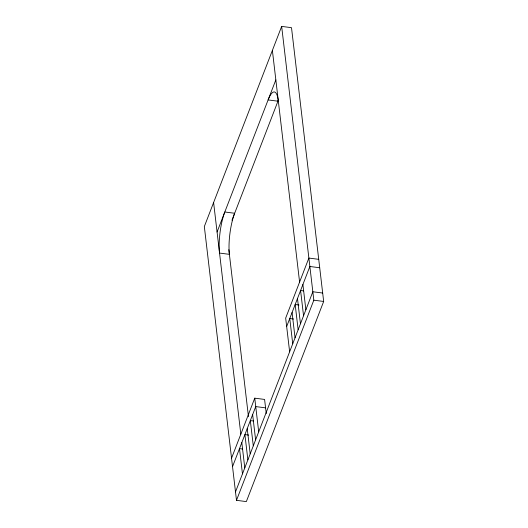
<?xml version="1.0" encoding="UTF-8"?>
<svg xmlns="http://www.w3.org/2000/svg" width="528" height="528" viewBox="0 0 528 528"><rect width="100%" height="100%" fill="white"/><g stroke="black" fill="none" stroke-linecap="round" stroke-linejoin="round"><path stroke-width="0.79" d="M281.662 26.4L204.329 226.545L236.491 500.32L246.338 501.6L323.671 301.455L291.509 27.68L281.662 26.4L313.823 300.181L236.491 500.32M217.074 232.01L275.84 79.9M231.97 220.229L278.566 99.614M231.548 458.205L254.747 398.158L264.594 399.439L266.251 413.569M232.538 466.627L255.737 406.586L265.577 407.86M286.664 326.528L309.863 266.482L319.711 267.762M235.508 491.898L312.833 291.76L322.681 293.033M318.721 259.34L308.873 258.06L285.674 318.1L289.634 351.8M303.613 290.895L300.584 290.499L303.554 315.777M313.823 300.181L323.671 301.455M298.96 305.006L295.172 304.511L298.142 329.782M293.542 319.011L289.76 318.523L292.723 343.794M253.348 420.988L250.318 420.592L253.288 445.863M248.695 435.098L244.906 434.603L247.876 459.875M242.524 449.005L239.494 448.615L242.464 473.887M302.9 284.5L305.87 309.771M272.382 50.417L299.594 282.077M297.488 298.505L300.458 323.783M292.076 312.517L295.046 337.788M254.747 398.158L258.7 431.858M252.641 414.592L255.611 439.864M228.842 249.645L248.47 416.698M247.229 428.597L250.199 453.869M213.609 202.528L240.827 434.188M241.817 442.609L244.781 467.881M278.315 100.96A29.284 7.253 -82.6 0 0 268.112 99.917L277.959 101.191A29.284 7.253 -82.6 0 1 278.467 99.931M234.656 213.272L224.809 211.992A29.284 7.253 -82.6 0 0 219.549 253.07L229.396 254.344A29.284 7.253 -82.6 0 1 234.656 213.272"/></g></svg>
